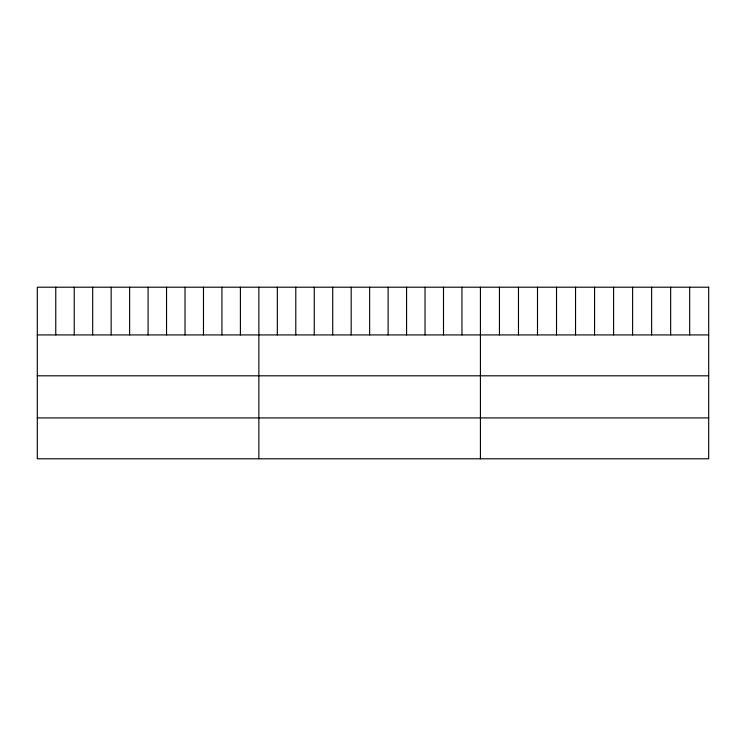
<?xml version="1.0" encoding="UTF-8"?>
<svg xmlns="http://www.w3.org/2000/svg" width="746" height="746" viewBox="0 0 746 746"><rect width="100%" height="100%" fill="white"/><g stroke="black" fill="none" stroke-linecap="round" stroke-linejoin="round"><path stroke-width="1.12" d="M37.3 334.926L708.7 334.926M37.3 375.807L708.7 375.807M37.3 417.919L708.7 417.919M689.677 287.21L689.677 334.926M670.654 287.21L670.654 334.926M651.631 287.21L651.631 334.926M632.608 287.21L632.608 334.926M613.585 287.21L613.585 334.926M594.562 287.21L594.562 334.926M575.539 287.21L575.539 334.926M556.516 287.21L556.516 334.926M537.493 287.21L537.493 334.926M518.47 287.21L518.47 334.926M499.447 287.21L499.447 334.926M480.424 287.21L480.424 458.79M461.96 287.21L461.96 334.926M443.497 287.21L443.497 334.926M425.034 287.21L425.034 334.926M406.57 287.21L406.57 334.926M388.106 287.21L388.106 334.926M369.643 287.21L369.643 334.926M351.18 287.21L351.18 334.926M332.716 287.21L332.716 334.926M314.252 287.21L314.252 334.926M295.789 287.21L295.789 334.926M277.325 287.21L277.325 334.926M258.862 287.21L258.862 458.79M240.399 287.21L240.399 334.926M221.935 287.21L221.935 334.926M203.471 287.21L203.471 334.926M185.008 287.21L185.008 334.926M166.544 287.21L166.544 334.926M148.081 287.21L148.081 334.926M129.618 287.21L129.618 334.926M111.154 287.21L111.154 334.926M92.691 287.21L92.691 334.926M74.227 287.21L74.227 334.926M55.764 287.21L55.764 334.926M708.7 287.21L37.3 287.21L37.3 458.79L708.7 458.79L708.7 287.21"/></g></svg>
